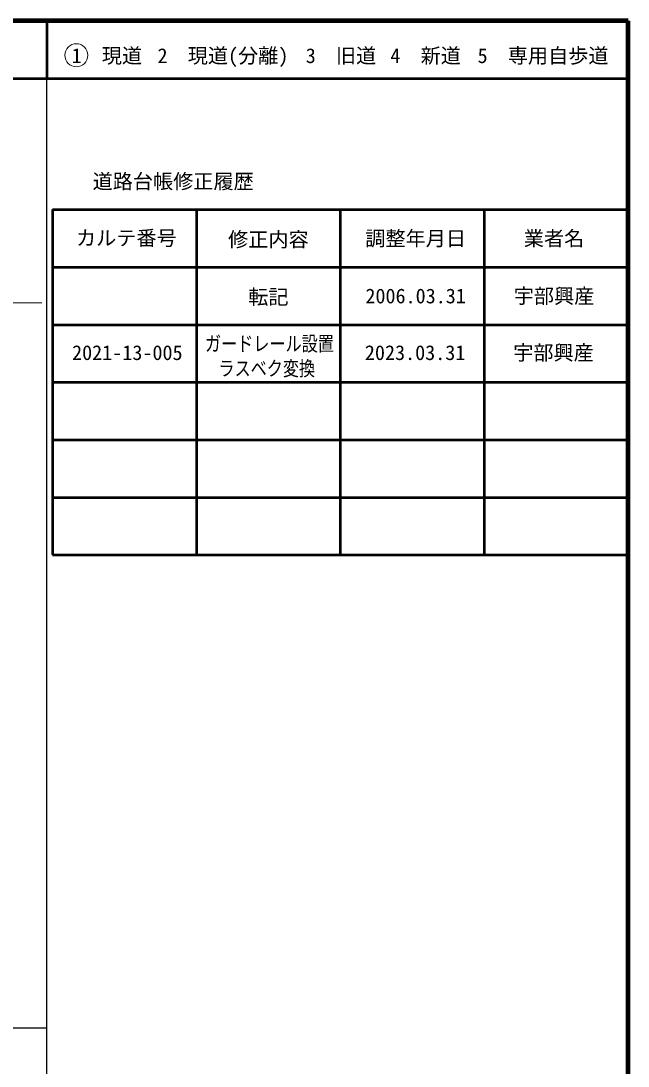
# Model space of a CAD drawing. Units: millimetres, scale not verified. Extents: x 40000 to 680000, y 20000 to 380000.
# Drawn here: x 574518 to 680000, y 198357 to 380000 of the extents above; entities that cross this region are included whole.
import ezdxf
from ezdxf.enums import TextEntityAlignment as Align

# ---------------------------------------------------------------- set-up
doc = ezdxf.new("R2010")
doc.units = ezdxf.units.MM
doc.header["$LTSCALE"] = 1000
for name, color, linetype, lineweight in [('M-STR-HTXT', 7, 'Continuous', 13), ('M-TTL', 2, 'Continuous', 140), ('M-TTL-BAND', 7, 'Continuous', 25), ('M-TTL-FRAM', 2, 'Continuous', 50), ('M-TTL-LINE', 7, 'Continuous', 50), ('M-TTL-TXT', 7, 'Continuous', 13)]:
    doc.layers.add(name, color=color, linetype=linetype, lineweight=lineweight)
doc.styles.add('ＭＳ ゴシック', font='')
doc.styles.get('ＭＳ ゴシック').set_extended_font_data('MS Gothic')

msp = doc.modelspace()

# ---------------------------------------------------------------- linework, layer by layer
at = {"layer": 'M-STR-HTXT'}
msp.add_line((556546, 331020), (578172, 331020), dxfattribs=at)
at = {"layer": 'M-TTL'}
for p, q in [((680000, 380000), (40000, 380000)), ((680000, 20000), (680000, 380000))]:
    msp.add_line(p, q, dxfattribs=at)
at = {"layer": 'M-TTL-BAND'}
for p, q in [((579000, 20000), (579000, 370000)), ((40000, 205000), (579000, 205000))]:
    msp.add_line(p, q, dxfattribs=at)
at = {"layer": 'M-TTL-FRAM'}
for p, q in [((580000, 347197), (580000, 287197)), ((580000, 347197), (680000, 347197)), ((580000, 287197), (680000, 287197))]:
    msp.add_line(p, q, dxfattribs=at)
at = {"layer": 'M-TTL-LINE'}
for p, q in [((579000, 380000), (579000, 370000)), ((40000, 370000), (680000, 370000)), ((605000, 347197), (605000, 287197)), ((630000, 347197), (630000, 287197)), ((655000, 347197), (655000, 287197)), ((580000, 337197), (680000, 337197)), ((580000, 327197), (680000, 327197)), ((580000, 317197), (680000, 317197)), ((580000, 307197), (680000, 307197)), ((580000, 297197), (680000, 297197))]:
    msp.add_line(p, q, dxfattribs=at)
at = {"layer": 'M-TTL-TXT'}
msp.add_circle((584147, 374034), 2000, dxfattribs=at)

# ---------------------------------------------------------------- texts
at = {"layer": 'M-TTL-TXT', "style": 'ＭＳ ゴシック'}
for s, p in [('1\u3000現道', (589448, 373958)), ('2\u3000現道(分離)', (609619, 373958)), ('3\u3000旧道', (630121, 373958)), ('4\u3000新道', (644824, 373958)), ('5\u3000専用自歩道', (665228, 373958)), ('道路台帳修正履歴', (600968, 352113)), ('カルテ番号', (592839, 342277)), ('修正内容', (617509, 342023)), ('調整年月日', (643089, 342197)), ('業者名', (667134, 342197)), ('転記', (617509, 332023)), ('2006.03.31', (643089, 332197)), ('宇部興産', (667134, 332197)), ('2021-13-005', (593003, 322347)), ('2023.03.31', (643003, 322347)), ('宇部興産', (667048, 322347))]:
    msp.add_text(s, height=2566, dxfattribs=at).set_placement(p, align=Align.MIDDLE_CENTER)
at = {"layer": 'M-TTL-TXT', "style": 'ＭＳ ゴシック', "width": 0.8}
for s, p in [('ガードレール設置', (617691, 323905)), ('ラスベク変換', (617230, 319611))]:
    msp.add_text(s, height=2566, dxfattribs=at).set_placement(p, align=Align.MIDDLE_CENTER)

doc.saveas('drawing.dxf')
